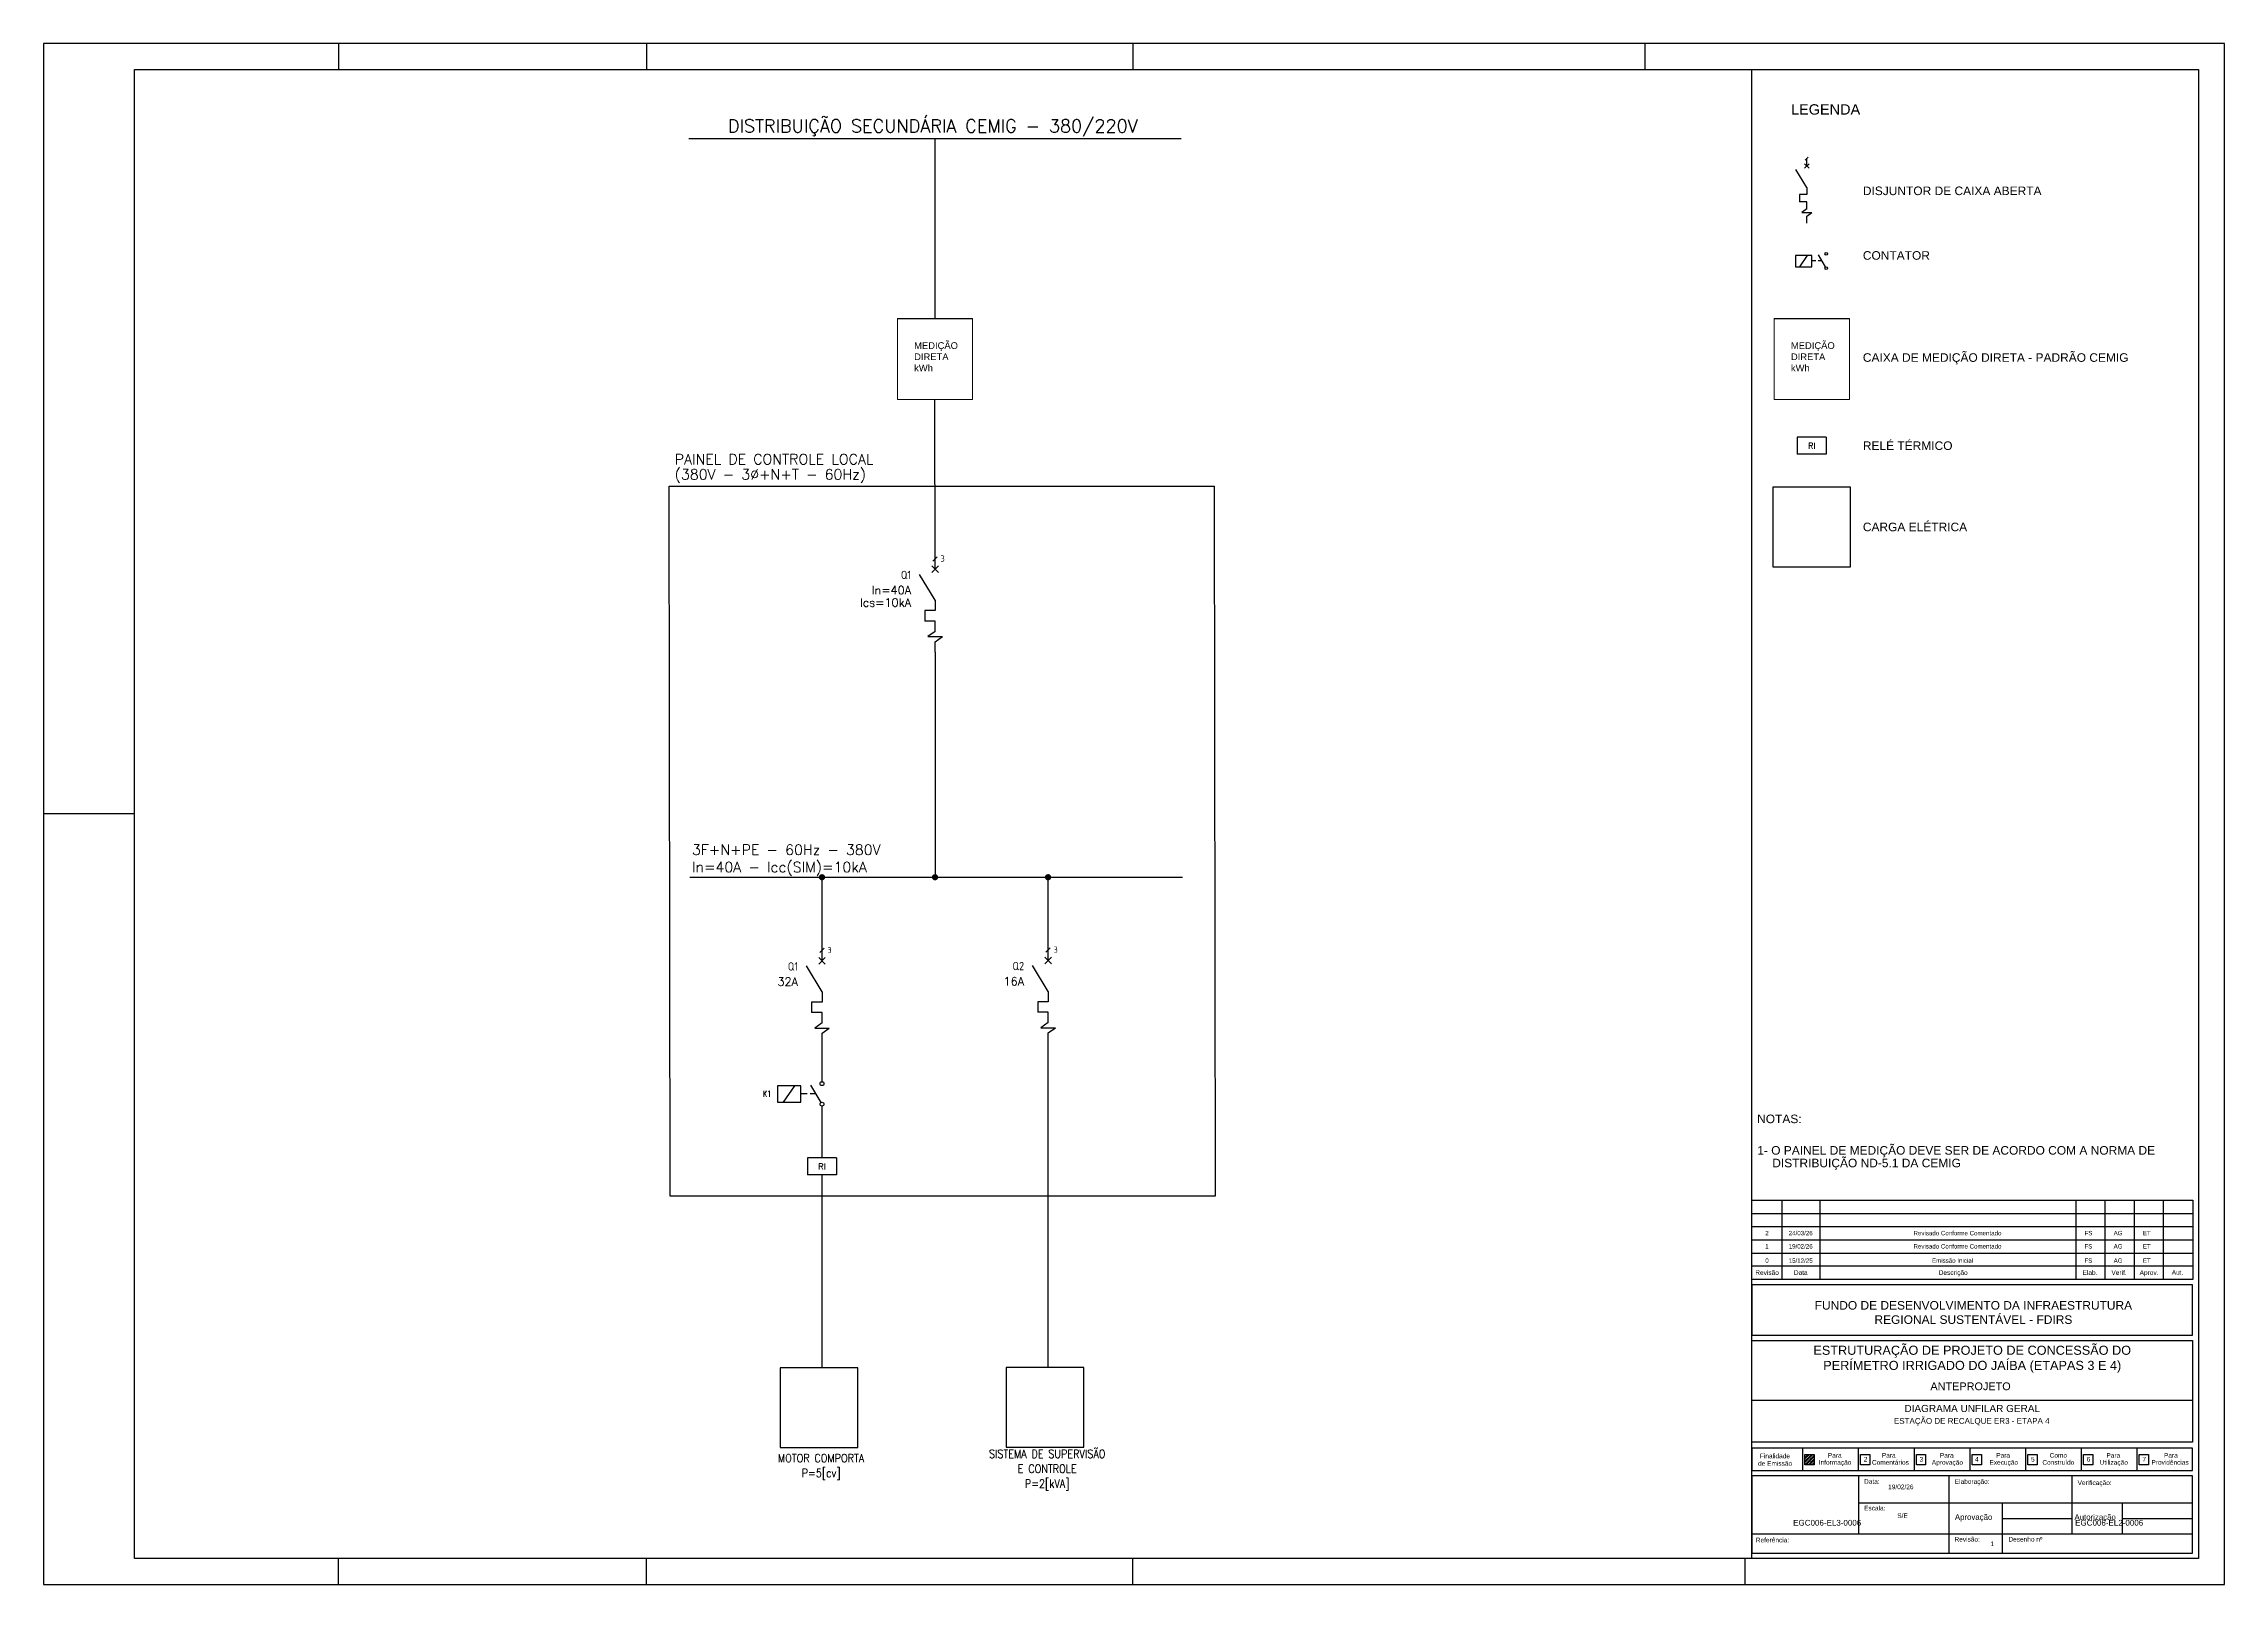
# Paper-space layout 'Layout1' of a CAD drawing. Header units: metres, sheet in millimetres. Extents: x 0 to 841, y 0 to 594.
# The model-space entities are those that its viewports show. They can reach past a viewport. Long polylines and large blocks are cut down to what shows.
import ezdxf
from ezdxf.enums import TextEntityAlignment as Align

# ---------------------------------------------------------------- set-up
doc = ezdxf.new("R2010")
doc.units = ezdxf.units.M
doc.header["$LTSCALE"] = 50
doc.header["$MEASUREMENT"] = 0
doc.header["$PDMODE"] = 1
doc.header["$PDSIZE"] = 10
for name, pattern in [('CONTINUA', [0.6, 0.2, 0.2, 0.2]), ('DASHDOTX2', [2, 1, -0.5, 0, -0.5]), ('PHANTOM', [63.5, 31.75, -6.35, 6.35, -6.35, 6.35, -6.35])]:
    doc.linetypes.add(name, pattern=pattern)
for name, color, linetype in [('1', 1, 'CONTINUOUS'), ('2', 7, 'CONTINUOUS'), ('3', 1, 'CONTINUOUS'), ('5', 1, 'CONTINUOUS'), ('A-FORMATO', 7, 'CONTINUOUS'), ('condutores', 1, 'CONTINUOUS'), ('EL_TEXTO', 2, 'CONTINUOUS'), ('LIMITE', 4, 'DASHDOTX2')]:
    doc.layers.add(name, color=color, linetype=linetype)
doc.layers.add('A-WINDOWS', color=255, linetype='CONTINUOUS', plot=False)
doc.layers.add('EPLAN311', color=1, linetype='CONTINUOUS', lineweight=25)
doc.styles.add('ARIAL', font='arial.ttf', dxfattribs={"height": 50})
doc.styles.add('R120', font='simplex.shx', dxfattribs={"height": 3})
doc.styles.add('R80', font='simplex.shx', dxfattribs={"height": 2})
doc.styles.add('ROMANS', font='romans.shx', dxfattribs={"width": 0.9})
doc.styles.add('SIMPLEX', font='isocp.shx')

# ---------------------------------------------------------------- blocks, each defined once
blk = doc.blocks.new('*U5')
at = {"layer": '1'}
blk.add_line((-0.53, -0.53), (0.53, 0.53), dxfattribs=at)
at = {"layer": '3', "color": 1}
for p, q in [((0.8, -1.7), (-0.8, -3.3)), ((-0.8, -1.7), (0.8, -3.3)), ((0, -12.5), (-2.5, -12.5)), ((-2.5, -12.5), (-2.5, -15)), ((0, -15), (-2.5, -15))]:
    blk.add_line(p, q, dxfattribs=at)
at = {"layer": '3'}
for p, q in [((0, -17.5), (-1.75, -18.75)), ((-1.75, -18.75), (1.75, -18.75)), ((0, -20), (1.75, -18.75))]:
    blk.add_line(p, q, dxfattribs=at)
at = {"layer": '5'}
for p, q in [((0, -2.5), (0, 0)), ((0, -22.5), (0, -20))]:
    blk.add_line(p, q, dxfattribs=at)
at = {"layer": '5', "color": 1}
for p, q in [((0, -10), (-3.75, -3.76)), ((0, -10), (0, -12.5)), ((0, -17.5), (0, -15))]:
    blk.add_line(p, q, dxfattribs=at)
at = {"layer": '2', "style": 'SIMPLEX'}
blk.add_attdef('POLOS', text='', height=1.5, dxfattribs=at).set_placement((1.3, 0.08), align=Align.MIDDLE_LEFT)
at = {"layer": 'EL_TEXTO', "color": 1, "style": 'SIMPLEX'}
blk.add_attdef('TAG', text='', height=2, dxfattribs=at).set_placement((-5.79, -3.88), align=Align.MIDDLE_RIGHT)
at = {"layer": 'EL_TEXTO', "style": 'ROMANS'}
for tag, p in [('CAPINTERR', (-5.79, -10.54)), ('CORRNOM', (-5.79, -7.54)), ('AJMAGN', (-5.79, -16.54)), ('AJTERM', (-5.79, -13.54))]:
    blk.add_attdef(tag, text='', height=2, dxfattribs=at).set_placement(p, align=Align.MIDDLE_RIGHT)
blk = doc.blocks.new('*U6')
at = {"layer": '1'}
blk.add_line((-0.53, -0.53), (0.53, 0.53), dxfattribs=at)
at = {"layer": '3', "color": 1}
for p, q in [((0.8, -1.7), (-0.8, -3.3)), ((-0.8, -1.7), (0.8, -3.3)), ((0, -12.5), (-2.5, -12.5)), ((-2.5, -12.5), (-2.5, -15)), ((0, -15), (-2.5, -15))]:
    blk.add_line(p, q, dxfattribs=at)
at = {"layer": '3'}
for p, q in [((0, -17.5), (-1.75, -18.75)), ((-1.75, -18.75), (1.75, -18.75)), ((0, -20), (1.75, -18.75))]:
    blk.add_line(p, q, dxfattribs=at)
at = {"layer": '5'}
for p, q in [((0, -2.5), (0, 0)), ((0, -22.5), (0, -20))]:
    blk.add_line(p, q, dxfattribs=at)
at = {"layer": '5', "color": 1}
for p, q in [((0, -10), (-3.75, -3.76)), ((0, -10), (0, -12.5)), ((0, -17.5), (0, -15))]:
    blk.add_line(p, q, dxfattribs=at)
at = {"layer": '2', "style": 'SIMPLEX'}
blk.add_attdef('POLOS', text='', height=1.5, dxfattribs=at).set_placement((1.3, 0.08), align=Align.MIDDLE_LEFT)
at = {"layer": 'EL_TEXTO', "color": 1, "style": 'SIMPLEX'}
blk.add_attdef('TAG', text='', height=2, dxfattribs=at).set_placement((-5.79, -3.88), align=Align.MIDDLE_RIGHT)
at = {"layer": 'EL_TEXTO', "style": 'ROMANS'}
for tag, p in [('CAPINTERR', (-5.79, -10.54)), ('CORRNOM', (-5.79, -7.54)), ('AJMAGN', (-5.79, -16.54)), ('AJTERM', (-5.79, -13.54))]:
    blk.add_attdef(tag, text='', height=2, dxfattribs=at).set_placement(p, align=Align.MIDDLE_RIGHT)
blk = doc.blocks.new('*U4')
at = {"layer": '1'}
blk.add_line((-0.53, -0.53), (0.53, 0.53), dxfattribs=at)
at = {"layer": '3', "color": 1}
for p, q in [((0.8, -1.7), (-0.8, -3.3)), ((-0.8, -1.7), (0.8, -3.3)), ((0, -12.5), (-2.5, -12.5)), ((-2.5, -12.5), (-2.5, -15)), ((0, -15), (-2.5, -15))]:
    blk.add_line(p, q, dxfattribs=at)
at = {"layer": '3'}
for p, q in [((0, -17.5), (-1.75, -18.75)), ((-1.75, -18.75), (1.75, -18.75)), ((0, -20), (1.75, -18.75))]:
    blk.add_line(p, q, dxfattribs=at)
at = {"layer": '5'}
for p, q in [((0, -2.5), (0, 0)), ((0, -22.5), (0, -20))]:
    blk.add_line(p, q, dxfattribs=at)
at = {"layer": '5', "color": 1}
for p, q in [((0, -10), (-3.75, -3.76)), ((0, -10), (0, -12.5)), ((0, -17.5), (0, -15))]:
    blk.add_line(p, q, dxfattribs=at)
at = {"layer": '2', "style": 'SIMPLEX'}
blk.add_attdef('POLOS', text='', height=1.5, dxfattribs=at).set_placement((1.3, 0.08), align=Align.MIDDLE_LEFT)
at = {"layer": 'EL_TEXTO', "color": 1, "style": 'SIMPLEX'}
blk.add_attdef('TAG', text='', height=2, dxfattribs=at).set_placement((-5.79, -3.88), align=Align.MIDDLE_RIGHT)
at = {"layer": 'EL_TEXTO', "style": 'ROMANS'}
for tag, p in [('CAPINTERR', (-5.79, -10.54)), ('CORRNOM', (-5.79, -7.54)), ('AJMAGN', (-5.79, -16.54)), ('AJTERM', (-5.79, -13.54))]:
    blk.add_attdef(tag, text='', height=2, dxfattribs=at).set_placement(p, align=Align.MIDDLE_RIGHT)

msp = doc.modelspace()

# ---------------------------------------------------------------- linework, layer by layer
at = {"layer": '2', "ltscale": 0.1, "const_width": 0.829, "elevation": 93.91}
for points in [[(3856.78, 2711.76, 1), (3857.61, 2711.76, 1)], [(3886.93, 2711.76, 1), (3887.76, 2711.76, 1)], [(3917.07, 2711.76, 1), (3917.9, 2711.76, 1)]]:
    msp.add_lwpolyline(points, format="xyb", close=True, dxfattribs=at)
at = {"layer": '3', "ltscale": 0.1}
for p, q in [((3857.2, 2692.42, 93.91), (3857.2, 2711.76, 93.91)), ((3917.49, 2692.52), (3917.49, 2711.34, 93.91)), ((3857.2, 2657.24, 93.91), (3857.2, 2670.17, 93.91)), ((3917.49, 2581.08), (3917.49, 2670.26)), ((3917.49, 2643.92), (3917.49, 2670.26)), ((3857.2, 2580.99, 93.91), (3857.2, 2632.38, 93.91))]:
    msp.add_line(p, q, dxfattribs=at)
at = {"layer": '3', "linetype": 'Continuous'}
for p, q in [((3846.93, 2651.77, 93.91), (3849.97, 2656.15, 93.91)), ((3853.2, 2653.98, 93.91), (3851.61, 2653.98, 93.91)), ((3855.62, 2653.98, 93.91), (3854.05, 2653.98, 93.91)), ((3856.94, 2651.69, 93.91), (3854.24, 2656.36, 93.91)), ((3857.2, 2636.92, 93.91), (3857.2, 2650.73, 93.91)), ((3853.33, 2636.92, 93.91), (3853.33, 2632.38, 93.91)), ((3861.07, 2636.92, 93.91), (3853.33, 2636.92, 93.91)), ((3861.07, 2636.92, 93.91), (3861.07, 2632.38, 93.91)), ((3861.07, 2632.38, 93.91), (3853.33, 2632.38, 93.91))]:
    msp.add_line(p, q, dxfattribs=at)
at = {"layer": '3', "linetype": 'Continuous', "elevation": 93.91}
msp.add_lwpolyline([(3851.57, 2656.15), (3845.33, 2656.15), (3845.33, 2651.77), (3851.57, 2651.77)], close=True, dxfattribs=at)
at = {"layer": '3', "elevation": 93.91}
msp.add_lwpolyline([(3866.75, 2580.93), (3846, 2580.93), (3846, 2559.73), (3866.75, 2559.73)], close=True, dxfattribs=at)
at = {"layer": '3'}
msp.add_lwpolyline([(3927.04, 2581.02), (3906.29, 2581.02), (3906.29, 2559.82), (3927.04, 2559.82)], close=True, dxfattribs=at)
at = {"layer": '3', "linetype": 'Continuous'}
for centre in [(3857.2, 2656.72, 93.91), (3857.2, 2651.25, 93.91)]:
    msp.add_circle(centre, 0.515, dxfattribs=at)
at = {"layer": 'condutores', "linetype": 'CONTINUA', "lineweight": 25}
for p in [(4014.38, 2636.03), (4006.09, 2634.35), (4090.8, 2626.84), (4099.08, 2628.51), (4004.47, 2543.29), (4012.76, 2544.97)]:
    msp.add_point(p, dxfattribs=at)
at = {"layer": 'EPLAN311', "linetype": 'Continuous', "lineweight": 25, "ltscale": 4}
msp.add_line((3821.7, 2908.7), (3952.94, 2908.7), dxfattribs=at)
at = {"layer": 'EPLAN311', "ltscale": 3}
for p, q in [((3887.32, 2908.7), (3887.32, 2860.76)), ((3877.29, 2860.76), (3897.35, 2860.76)), ((3821.93, 2711.76, 93.91), (3953.29, 2711.76, 93.91))]:
    msp.add_line(p, q, dxfattribs=at)
at = {"layer": 'EPLAN311', "linetype": 'Continuous', "lineweight": 0, "ltscale": 4}
for p, q in [((3877.29, 2860.76), (3877.29, 2839.17)), ((3897.35, 2839.17), (3897.35, 2860.76)), ((3877.29, 2839.17), (3897.35, 2839.17))]:
    msp.add_line(p, q, dxfattribs=at)
at = {"layer": 'EPLAN311', "color": 1, "linetype": 'Continuous', "lineweight": 25, "ltscale": 4}
for p, q in [((3887.36, 2793.88), (3887.32, 2839.17)), ((3887.36, 2771.78), (3887.34, 2712.05))]:
    msp.add_line(p, q, dxfattribs=at)
at = {"layer": 'LIMITE', "color": 7, "linetype": 'PHANTOM', "ltscale": 0.3}
msp.add_lwpolyline([(3816.41, 2816.02), (3961.76, 2816.02), (3962.09, 2626.75), (3816.74, 2626.75)], close=True, dxfattribs=at)

# ---------------------------------------------------------------- block references
at = {"layer": '3'}
ref = msp.add_blockref('*U5', (3887.36, 2796.64), dxfattribs=dict(at, xscale=1.104789002183372, yscale=1.104789002183372, zscale=1.104789002183372))
ref.add_attrib('TAG', 'Q1', dxfattribs={"layer": 'EL_TEXTO', "color": 0, "height": 2.21, "style": 'SIMPLEX'}).set_placement((3880.96, 2792.36), align=Align.MIDDLE_RIGHT)
ref.add_attrib('CORRNOM', 'In=40A', dxfattribs={"layer": 'EL_TEXTO', "height": 2.21, "style": 'ROMANS'}).set_placement((3880.96, 2788.31), align=Align.MIDDLE_RIGHT)
ref.add_attrib('CAPINTERR', 'Ics=10kA', dxfattribs={"layer": 'EL_TEXTO', "height": 2.21, "style": 'ROMANS'}).set_placement((3880.96, 2784.99), align=Align.MIDDLE_RIGHT)
ref.add_attrib('POLOS', '3', dxfattribs={"layer": '2', "height": 1.66, "style": 'SIMPLEX'}).set_placement((3888.8, 2796.73), align=Align.MIDDLE_LEFT)
ref = msp.add_blockref('*U6', (3857.2, 2692.27, 93.91), dxfattribs=dict(at, xscale=1.104789002183372, yscale=1.104789002183372, zscale=1.104789002183372))
ref.add_attrib('TAG', 'Q1', dxfattribs={"layer": 'EL_TEXTO', "color": 0, "height": 2.21, "style": 'SIMPLEX'}).set_placement((3850.8, 2687.98, 93.91), align=Align.MIDDLE_RIGHT)
ref.add_attrib('CORRNOM', '32A', dxfattribs={"layer": 'EL_TEXTO', "height": 2.21, "style": 'ROMANS'}).set_placement((3850.8, 2683.93, 93.91), align=Align.MIDDLE_RIGHT)
ref.add_attrib('POLOS', '3', dxfattribs={"layer": '2', "height": 1.66, "style": 'SIMPLEX'}).set_placement((3858.64, 2692.35, 93.91), align=Align.MIDDLE_LEFT)
ref = msp.add_blockref('*U4', (3917.49, 2692.36), dxfattribs=dict(at, xscale=1.104789002183372, yscale=1.104789002183372, zscale=1.104789002183372))
ref.add_attrib('TAG', 'Q2', dxfattribs={"layer": 'EL_TEXTO', "color": 0, "height": 2.21, "style": 'SIMPLEX'}).set_placement((3911.09, 2688.08), align=Align.MIDDLE_RIGHT)
ref.add_attrib('CORRNOM', '16A', dxfattribs={"layer": 'EL_TEXTO', "height": 2.21, "style": 'ROMANS'}).set_placement((3911.09, 2684.02), align=Align.MIDDLE_RIGHT)
ref.add_attrib('POLOS', '3', dxfattribs={"layer": '2', "height": 1.66, "style": 'SIMPLEX'}).set_placement((3918.93, 2692.45), align=Align.MIDDLE_LEFT)

# ---------------------------------------------------------------- texts
at = {"layer": 'EL_TEXTO', "style": 'ROMANS'}
msp.add_text('DISTRIBUIÇÃO SECUNDÁRIA CEMIG - 380/220V', height=3.4506, dxfattribs=at).set_placement((3886.73, 2910.35), align=Align.CENTER)
at = {"layer": 'EL_TEXTO', "style": 'R120'}
for s, p in [('PAINEL DE CONTROLE LOCAL ', (3817.92, 2821)), ('(380V - 3Ø+N+T - 60Hz)', (3817.92, 2816.96))]:
    msp.add_text(s, height=2.76, dxfattribs=at).set_placement(p, align=Align.BOTTOM_LEFT)
at = {"layer": 'EL_TEXTO', "style": 'ROMANS'}
for s, p in [('3F+N+PE - 60Hz - 380V', (3822.51, 2719.08)), ('In=40A - Icc(SIM)=10kA', (3822.51, 2714.48))]:
    msp.add_text(s, height=2.762, dxfattribs=at).set_placement(p, align=Align.MIDDLE_LEFT)
at = {"layer": 'EL_TEXTO', "ltscale": 10, "style": 'R80', "width": 0.8}
msp.add_text('K1', height=1.6, dxfattribs=at).set_placement((3843.69, 2653.23, 93.91), align=Align.RIGHT)
at = {"layer": 'EL_TEXTO'}
for s, insert, char_height, width, attachment_point, style in [('MEDIÇÃO \\P DIRETA\\P   kWh', (3881.77, 2850.52), 1.791, 0.1605, 4, 'ARIAL'), ('RI', (3857.2, 2634.65, 93.91), 1.6, 7.7409, 5, 'R80')]:
    msp.add_mtext(s, dxfattribs=dict(at, insert=insert, char_height=char_height, width=width, attachment_point=attachment_point, style=style))
at = {"layer": 'EL_TEXTO', "char_height": 2.2096, "attachment_point": 2, "line_spacing_factor": 1.074406, "style": 'ROMANS'}
for s, insert, width in [('{\\W0.85;SISTEMA DE SUPERVISÃO E CONTROLE\\PP=2[kVA]}', (3917.25, 2559.13), 35.1841), ('{\\W0.85;MOTOR COMPORTA\\PP=5[cv]}', (3856.96, 2557.99, 93.91), 26.0562)]:
    msp.add_mtext(s, dxfattribs=dict(at, insert=insert, width=width))

psp = doc.layouts.get("Layout1")

# ---------------------------------------------------------------- hatches: boundary and pattern name
at = {"layer": 'A-FORMATO'}
h = psp.add_hatch(dxfattribs=at)
h.set_pattern_fill('ANSI32', color=256, scale=0.1)
h.set_pattern_definition([(45, (0, 0), (-0.6735192, 0.6735192), []), (45, (0.449, 0), (-0.6735192, 0.6735192), [])])
h.paths.add_polyline_path([(679.24, 50.13), (682.82, 50.13), (682.82, 46.13), (679.24, 46.13)])

# ---------------------------------------------------------------- linework, layer by layer
at = {"layer": '1'}
psp.add_line((679.35, 549.01), (680.52, 550.18), dxfattribs=at)
at = {"layer": '3', "color": 1}
for p, q in [((680.82, 547.72), (679.06, 545.96)), ((679.06, 547.72), (680.82, 545.96)), ((679.94, 535.79), (677.18, 535.79)), ((677.18, 535.79), (677.18, 533.03)), ((679.94, 533.03), (677.18, 533.03))]:
    psp.add_line(p, q, dxfattribs=at)
at = {"layer": '3'}
for p, q in [((679.94, 530.26), (678.01, 528.88)), ((678.01, 528.88), (681.87, 528.88)), ((679.94, 527.5), (681.87, 528.88))]:
    psp.add_line(p, q, dxfattribs=at)
at = {"layer": '3', "linetype": 'Continuous'}
for p, q in [((677.22, 507.99, 93.91), (680.26, 512.37, 93.91)), ((683.49, 510.2, 93.91), (681.91, 510.2, 93.91)), ((685.91, 510.2, 93.91), (684.34, 510.2, 93.91)), ((687.23, 507.91, 93.91), (684.53, 512.58, 93.91)), ((676.27, 442.25), (676.27, 435.68)), ((687.46, 442.25), (676.27, 442.25)), ((687.46, 442.25), (687.46, 435.68)), ((687.46, 435.68), (676.27, 435.68))]:
    psp.add_line(p, q, dxfattribs=at)
at = {"layer": '3', "linetype": 'Continuous', "elevation": 93.91}
psp.add_lwpolyline([(681.86, 512.37), (675.62, 512.37), (675.62, 507.99), (681.86, 507.99)], close=True, dxfattribs=at)
at = {"layer": '3'}
psp.add_lwpolyline([(696.87, 422.97), (666.86, 422.97), (666.86, 392.32), (696.87, 392.32)], close=True, dxfattribs=at)
at = {"layer": '3', "linetype": 'Continuous'}
for centre in [(687.49, 512.94, 93.91), (687.49, 507.47, 93.91)]:
    psp.add_circle(centre, 0.515, dxfattribs=at)
at = {"layer": '5'}
for p, q in [((679.94, 546.84), (679.94, 549.6)), ((679.94, 524.74), (679.94, 527.5))]:
    psp.add_line(p, q, dxfattribs=at)
at = {"layer": '5', "color": 1}
for p, q in [((679.94, 538.55), (675.79, 545.45)), ((679.94, 538.55), (679.94, 535.79)), ((679.94, 530.26), (679.94, 533.03))]:
    psp.add_line(p, q, dxfattribs=at)
at = {"layer": 'A-FORMATO', "color": 1}
for p, q in [((113.75, 594), (113.75, 584)), ((232.5, 594), (232.5, 584)), ((420, 594), (420, 584)), ((617.5, 594), (617.5, 584)), ((658.76, 10), (658.76, 584)), ((35, 297), (0, 297)), ((658.81, 143.03), (828.79, 143.03)), ((670.41, 117.56), (670.41, 148.12)), ((685.1, 117.56), (685.1, 148.12)), ((783.79, 117.56), (783.79, 148.12)), ((795.04, 117.56), (795.04, 148.12)), ((806.29, 117.56), (806.29, 148.12)), ((817.54, 117.56), (817.54, 148.12)), ((658.81, 137.94), (828.79, 137.94)), ((658.81, 132.84), (828.79, 132.84)), ((658.81, 127.75), (828.79, 127.75)), ((828.79, 122.66), (658.81, 122.66)), ((678.34, 52.56), (678.34, 43.93)), ((699.83, 52.56), (699.83, 43.93)), ((721.32, 52.56), (721.32, 43.93)), ((742.8, 52.56), (742.8, 43.93)), ((764.29, 52.56), (764.29, 43.93)), ((785.78, 52.56), (785.78, 43.93)), ((807.27, 52.56), (807.27, 43.93)), ((699.86, 41.87), (699.86, 19.49)), ((734.82, 12.07), (734.82, 41.87)), ((782.15, 41.87), (782.15, 19.49)), ((699.86, 31.4), (828.76, 31.4)), ((755.28, 31.4), (755.28, 12.07)), ((755.28, 25.45), (782.15, 25.45)), ((801.77, 19.49), (801.77, 31.4)), ((801.77, 25.45), (828.76, 25.45)), ((113.75, 0.01), (113.75, 10.01)), ((232.5, 0), (232.5, 10)), ((420, 0), (420, 10)), ((656, 10), (656, 0))]:
    psp.add_line(p, q, dxfattribs=at)
at = {"layer": 'A-FORMATO', "color": 2}
psp.add_line((658.76, 71.04), (828.76, 71.04), dxfattribs=at)
at = {"layer": 'A-FORMATO', "color": 1}
psp.add_lwpolyline([(841, 0), (841, 594), (0, 594), (0, 0)], close=True, dxfattribs=at)
at = {"layer": 'A-FORMATO', "color": 5}
psp.add_lwpolyline([(35, 10), (35, 584), (831, 584), (831, 10), (35, 10)], dxfattribs=at)
at = {"layer": 'A-FORMATO', "color": 4}
for points in [[(828.79, 148.12), (828.79, 117.56), (658.81, 117.56), (658.81, 148.12)], [(658.76, 96.13), (828.76, 96.13), (828.76, 115.48), (658.76, 115.48)], [(658.76, 54.87), (658.76, 94.04), (828.76, 94.04), (828.76, 54.87)], [(658.76, 43.93), (828.76, 43.93), (828.76, 52.56), (658.76, 52.56)], [(658.76, 12.07), (828.76, 12.07), (828.76, 41.87), (658.76, 41.87)]]:
    psp.add_lwpolyline(points, close=True, dxfattribs=at)
at = {"layer": 'A-FORMATO'}
for points in [[(679.24, 50.13), (682.82, 50.13), (682.82, 46.13), (679.24, 46.13)], [(700.72, 50.13), (704.31, 50.13), (704.31, 46.13), (700.72, 46.13)], [(722.21, 50.13), (725.79, 50.13), (725.79, 46.13), (722.21, 46.13)], [(743.7, 50.13), (747.28, 50.13), (747.28, 46.13), (743.7, 46.13)], [(765.19, 50.13), (768.77, 50.13), (768.77, 46.13), (765.19, 46.13)], [(786.68, 50.13), (790.26, 50.13), (790.26, 46.13), (786.68, 46.13)], [(808.16, 50.13), (811.75, 50.13), (811.75, 46.13), (808.16, 46.13)]]:
    psp.add_lwpolyline(points, close=True, dxfattribs=at)
at = {"layer": 'A-FORMATO', "color": 2}
psp.add_lwpolyline([(658.76, 19.49), (828.76, 19.49)], dxfattribs=at)
at = {"layer": 'EPLAN311', "linetype": 'Continuous', "lineweight": 0, "ltscale": 4}
for p, q in [((667.36, 488.08), (667.36, 456.86)), ((696.37, 456.86), (696.37, 488.08)), ((667.36, 456.86), (696.37, 456.86))]:
    psp.add_line(p, q, dxfattribs=at)
at = {"layer": 'EPLAN311', "ltscale": 3}
psp.add_line((667.36, 488.08), (696.37, 488.08), dxfattribs=at)

# ---------------------------------------------------------------- texts
at = {"layer": 'A-FORMATO', "style": 'ARIAL'}
for s, p in [('2', (663.95, 134.58)), ('24/03/26', (672.99, 134.58)), ('Revisado Conforme Comentado', (721.11, 134.58)), ('FS', (787.05, 134.58)), ('AG', (798.3, 134.58)), ('ET', (809.55, 134.58)), ('1', (663.95, 129.48)), ('19/02/26', (672.99, 129.48)), ('Revisado Conforme Comentado', (721.11, 129.48)), ('FS', (787.05, 129.48)), ('AG', (798.3, 129.48)), ('ET', (809.55, 129.48)), ('0', (663.95, 123.97)), ('15/12/25', (672.99, 123.97)), ('Emissão Inicial', (728.25, 123.97)), ('FS', (787.05, 123.97)), ('AG', (798.3, 123.97)), ('ET', (809.55, 123.97))]:
    psp.add_text(s, height=1.7, dxfattribs=at).set_placement(p)
at = {"layer": 'A-FORMATO', "color": 7, "style": 'ARIAL'}
for s, height, p in [('Revisão', 1.8, (660.1, 119.31)), ('Data', 1.8, (674.96, 119.31)), ('Descrição', 1.8, (730.84, 119.31)), ('Elab.', 1.8, (786.32, 119.31)), ('Verif.', 1.8, (797.44, 119.31)), ('Aprov.', 1.8, (808.32, 119.31)), ('Aut.', 1.8, (820.7, 119.42)), ('Finalidade ', 1.8, (661.87, 48.61)), ('Para', 1.8, (688.08, 48.83)), ('Para', 1.8, (708.92, 48.83)), ('Para', 1.8, (731.3, 48.83)), ('Para', 1.8, (753.02, 48.83)), ('Como', 1.8, (773.63, 48.83)), ('Para', 1.8, (795.51, 48.83)), ('Para', 1.8, (817.72, 48.83)), ('de Emissão', 1.8, (661.15, 45.73)), ('1', 1.8, (680.53, 47.32)), ('Informação', 1.8, (684.58, 46.13)), ('2', 1.8, (701.94, 47.32)), ('Comentários', 1.8, (705.08, 46.13)), ('3', 1.8, (723.43, 47.32)), ('Aprovação', 1.8, (728.17, 46.13)), ('4', 1.8, (744.85, 47.32)), ('Execução', 1.8, (750.4, 46.13)), ('5', 1.8, (766.44, 47.32)), ('Construído', 1.8, (770.82, 46.13)), ('6', 1.8, (787.9, 47.32)), ('Utilização', 1.8, (792.89, 46.13)), ('7', 1.8, (809.38, 47.32)), ('Providências', 1.8, (812.85, 46.13)), ('Data:', 1.8, (702.05, 38.77)), ('19/02/26', 1.8, (711.33, 36.69)), ('Elaboração: ', 1.8, (737.02, 38.75)), ('Verificação: ', 1.8, (784.4, 38.28)), ('Escala:', 1.8, (702.05, 28.51)), ('S/E', 1.8, (714.85, 25.57)), ('Aprovação', 2.16, (737.08, 24.88)), ('Autorização', 2.16, (783.19, 24.87)), ('Referência:  ', 1.8, (660.3, 16.19)), ('Revisão:', 1.8, (736.92, 16.5)), ('Desenho nº', 1.8, (757.72, 16.49)), ('1', 1.8, (750.81, 14.74))]:
    psp.add_text(s, height=height, dxfattribs=at).set_placement(p)
at = {"layer": 'A-FORMATO', "color": 2, "insert": (673.86, 570.63), "char_height": 4, "width": 135.9324, "attachment_point": 1, "style": 'ARIAL'}
psp.add_mtext('LEGENDA ', dxfattribs=at)
at = {"layer": 'A-FORMATO', "style": 'ARIAL'}
for s, insert, char_height, width, attachment_point in [('DISJUNTOR DE CAIXA ABERTA', (701.58, 537.23), 3.3, 135.9324, 4), ('CONTATOR', (701.58, 512.31), 3.3, 135.9324, 4), ('CAIXA DE MEDIÇÃO DIRETA - PADRÃO CEMIG', (701.58, 472.47), 3.3, 135.9324, 4), ('RELÉ TÉRMICO', (701.58, 438.97), 3.3, 135.9324, 4), ('CARGA ELÉTRICA', (701.58, 407.64), 3.3, 135.9324, 4), ('NOTAS:', (669.39, 179.44), 3.3, 135.9324, 5), ('1- O PAINEL DE MEDIÇÃO DEVE SER DE ACORDO COM A NORMA DE ', (737.57, 166.81), 3.3, 176.2294, 5), ('DISTRIBUIÇÃO ND-5.1 DA CEMIG', (703.01, 161.94), 3.3, 176.2294, 5), ('FUNDO DE DESENVOLVIMENTO DA INFRAESTRUTURA REGIONAL SUSTENTÁVEL - FDIRS', (744.21, 104.8), 3.3, 135.9324, 5), ('ESTRUTURAÇÃO DE PROJETO DE CONCESSÃO DO PERÍMETRO IRRIGADO DO JAÍBA (ETAPAS 3 E 4)', (743.76, 92.01), 3.5, 140.8887, 2), ('\\pxqc;ANTEPROJETO', (743.11, 76.35), 3, 23.8671, 5), ('{\\H0.1624x;DIAGRAMA UNFILAR GERAL}', (743.76, 69.19), 17.0049, 104.1662, 2), ('{\\H0.1624x;ESTAÇÃO DE RECALQUE ER3 - ETAPA 4}', (743.57, 64.12), 13.6039, 112.9534, 2), ('{\\H0.1624x; EGC006-EL3-0006}', (687.83, 24.86), 13.6039, 24.813, 2), ('{\\H0.1624x; EGC006-EL2-0006}', (796.57, 24.86), 13.6039, 24.813, 2)]:
    psp.add_mtext(s, dxfattribs=dict(at, insert=insert, char_height=char_height, width=width, attachment_point=attachment_point))
at = {"layer": 'EL_TEXTO'}
for s, insert, char_height, width, attachment_point, style in [('MEDIÇÃO \\P DIRETA\\P   kWh', (673.84, 473.27), 2.59, 0.232, 4, 'ARIAL'), ('RI', (681.86, 438.97), 2.314, 11.194, 5, 'R80')]:
    psp.add_mtext(s, dxfattribs=dict(at, insert=insert, char_height=char_height, width=width, attachment_point=attachment_point, style=style))

# ---------------------------------------------------------------- viewports
at = {"layer": 'A-WINDOWS'}
psp.add_viewport(center=(346.88, 297), size=(623.76, 573.9998), view_center_point=(3889.49, 2728.62), view_height=396.9364, dxfattribs=at)

doc.saveas('drawing.dxf')
